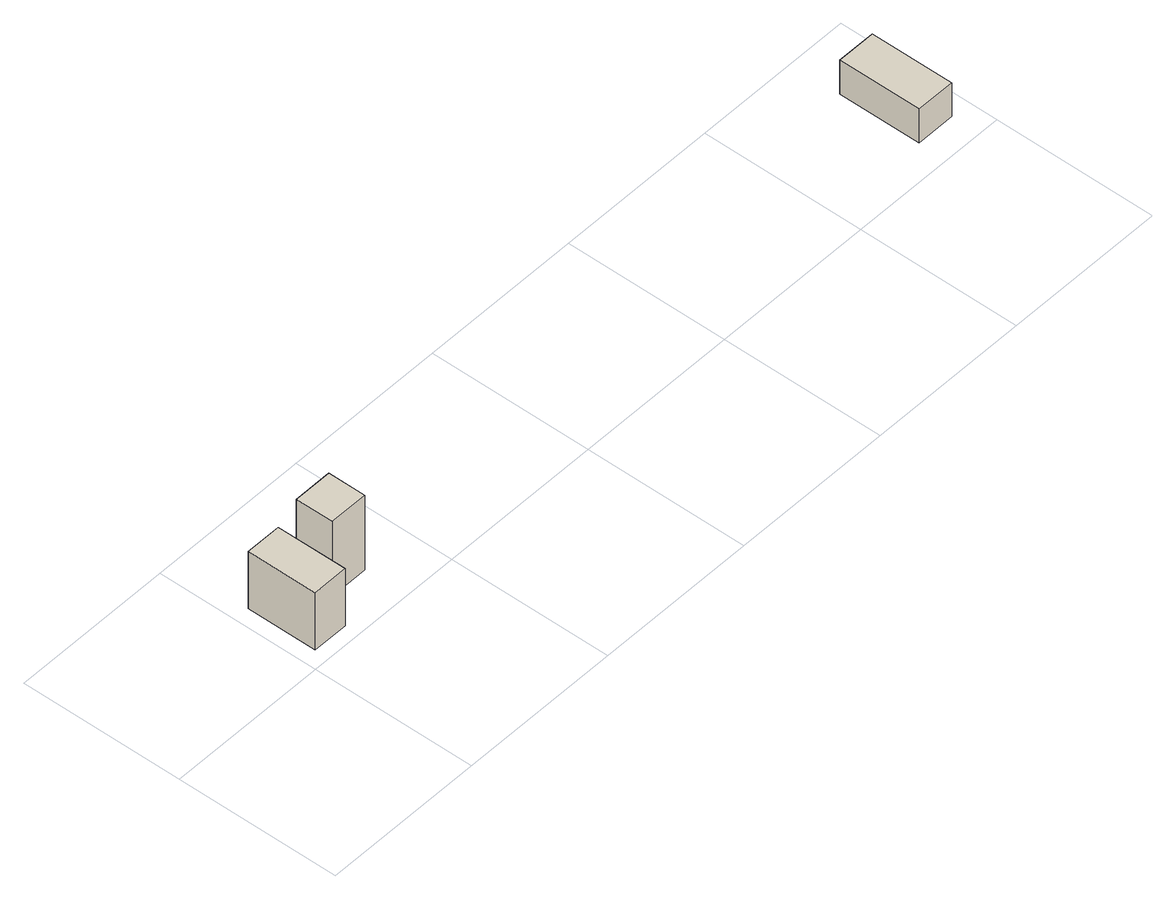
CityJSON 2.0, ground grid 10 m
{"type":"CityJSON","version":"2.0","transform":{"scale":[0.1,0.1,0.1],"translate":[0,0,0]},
"CityObjects":{
"building1":{"type":"Building","children":["building1-1"],"geometry":[{"type":"Solid","lod":"1","boundaries":[[[[0,1,2,3]],[[4,5,6,7]],[[3,4,7,0]],[[0,7,6,1]],[[1,6,5,2]],[[2,5,4,3]]]]}]},
"building1-1":{"type":"BuildingPart","parents":["building1"],"children":["building1-1-1"],"geometry":[{"type":"Solid","lod":"1","boundaries":[[[[8,9,10,11]],[[12,13,14,15]],[[11,12,15,8]],[[8,15,14,9]],[[9,14,13,10]],[[10,13,12,11]]]]}]},
"building1-1-1":{"type":"BuildingPart","parents":["building1-1"],"geometry":[{"type":"Solid","lod":"1","boundaries":[[[[16,17,18,19]],[[20,21,22,23]],[[19,20,23,16]],[[16,23,22,17]],[[17,22,21,18]],[[18,21,20,19]]]]}]}
},
"vertices":[
[10,52,0],[32,52,0],[32,9,0],[10,9,0],[10,9,39],[32,9,39],[32,52,39],[10,52,39],
[43,50,0],[67,50,0],[67,27,0],[43,27,0],[43,27,51],[67,27,51],[67,50,51],[43,50,51],
[443,0,50],[467,0,50],[467,0,27],[443,0,27],[443,51,27],[467,51,27],[467,51,50],[443,51,50]
]}
